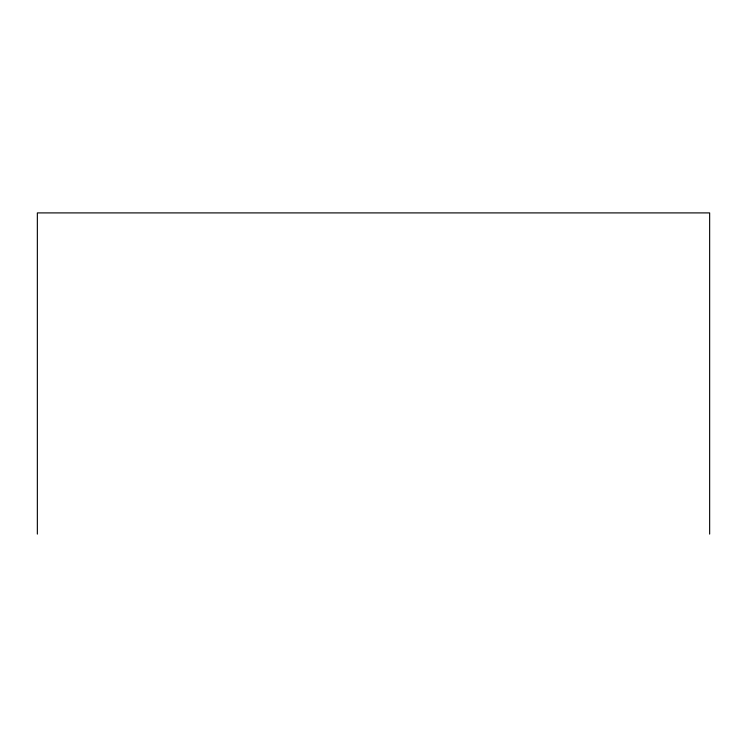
<?xml version="1.0" encoding="UTF-8"?>
<svg xmlns="http://www.w3.org/2000/svg" width="747" height="747" viewBox="0 0 747 747"><rect width="100%" height="100%" fill="white"/><g stroke="black" fill="none" stroke-linecap="round" stroke-linejoin="round"><path stroke-width="1.12" d="M709.65 534.096L709.65 212.904L37.35 212.904L37.35 534.096"/></g></svg>
